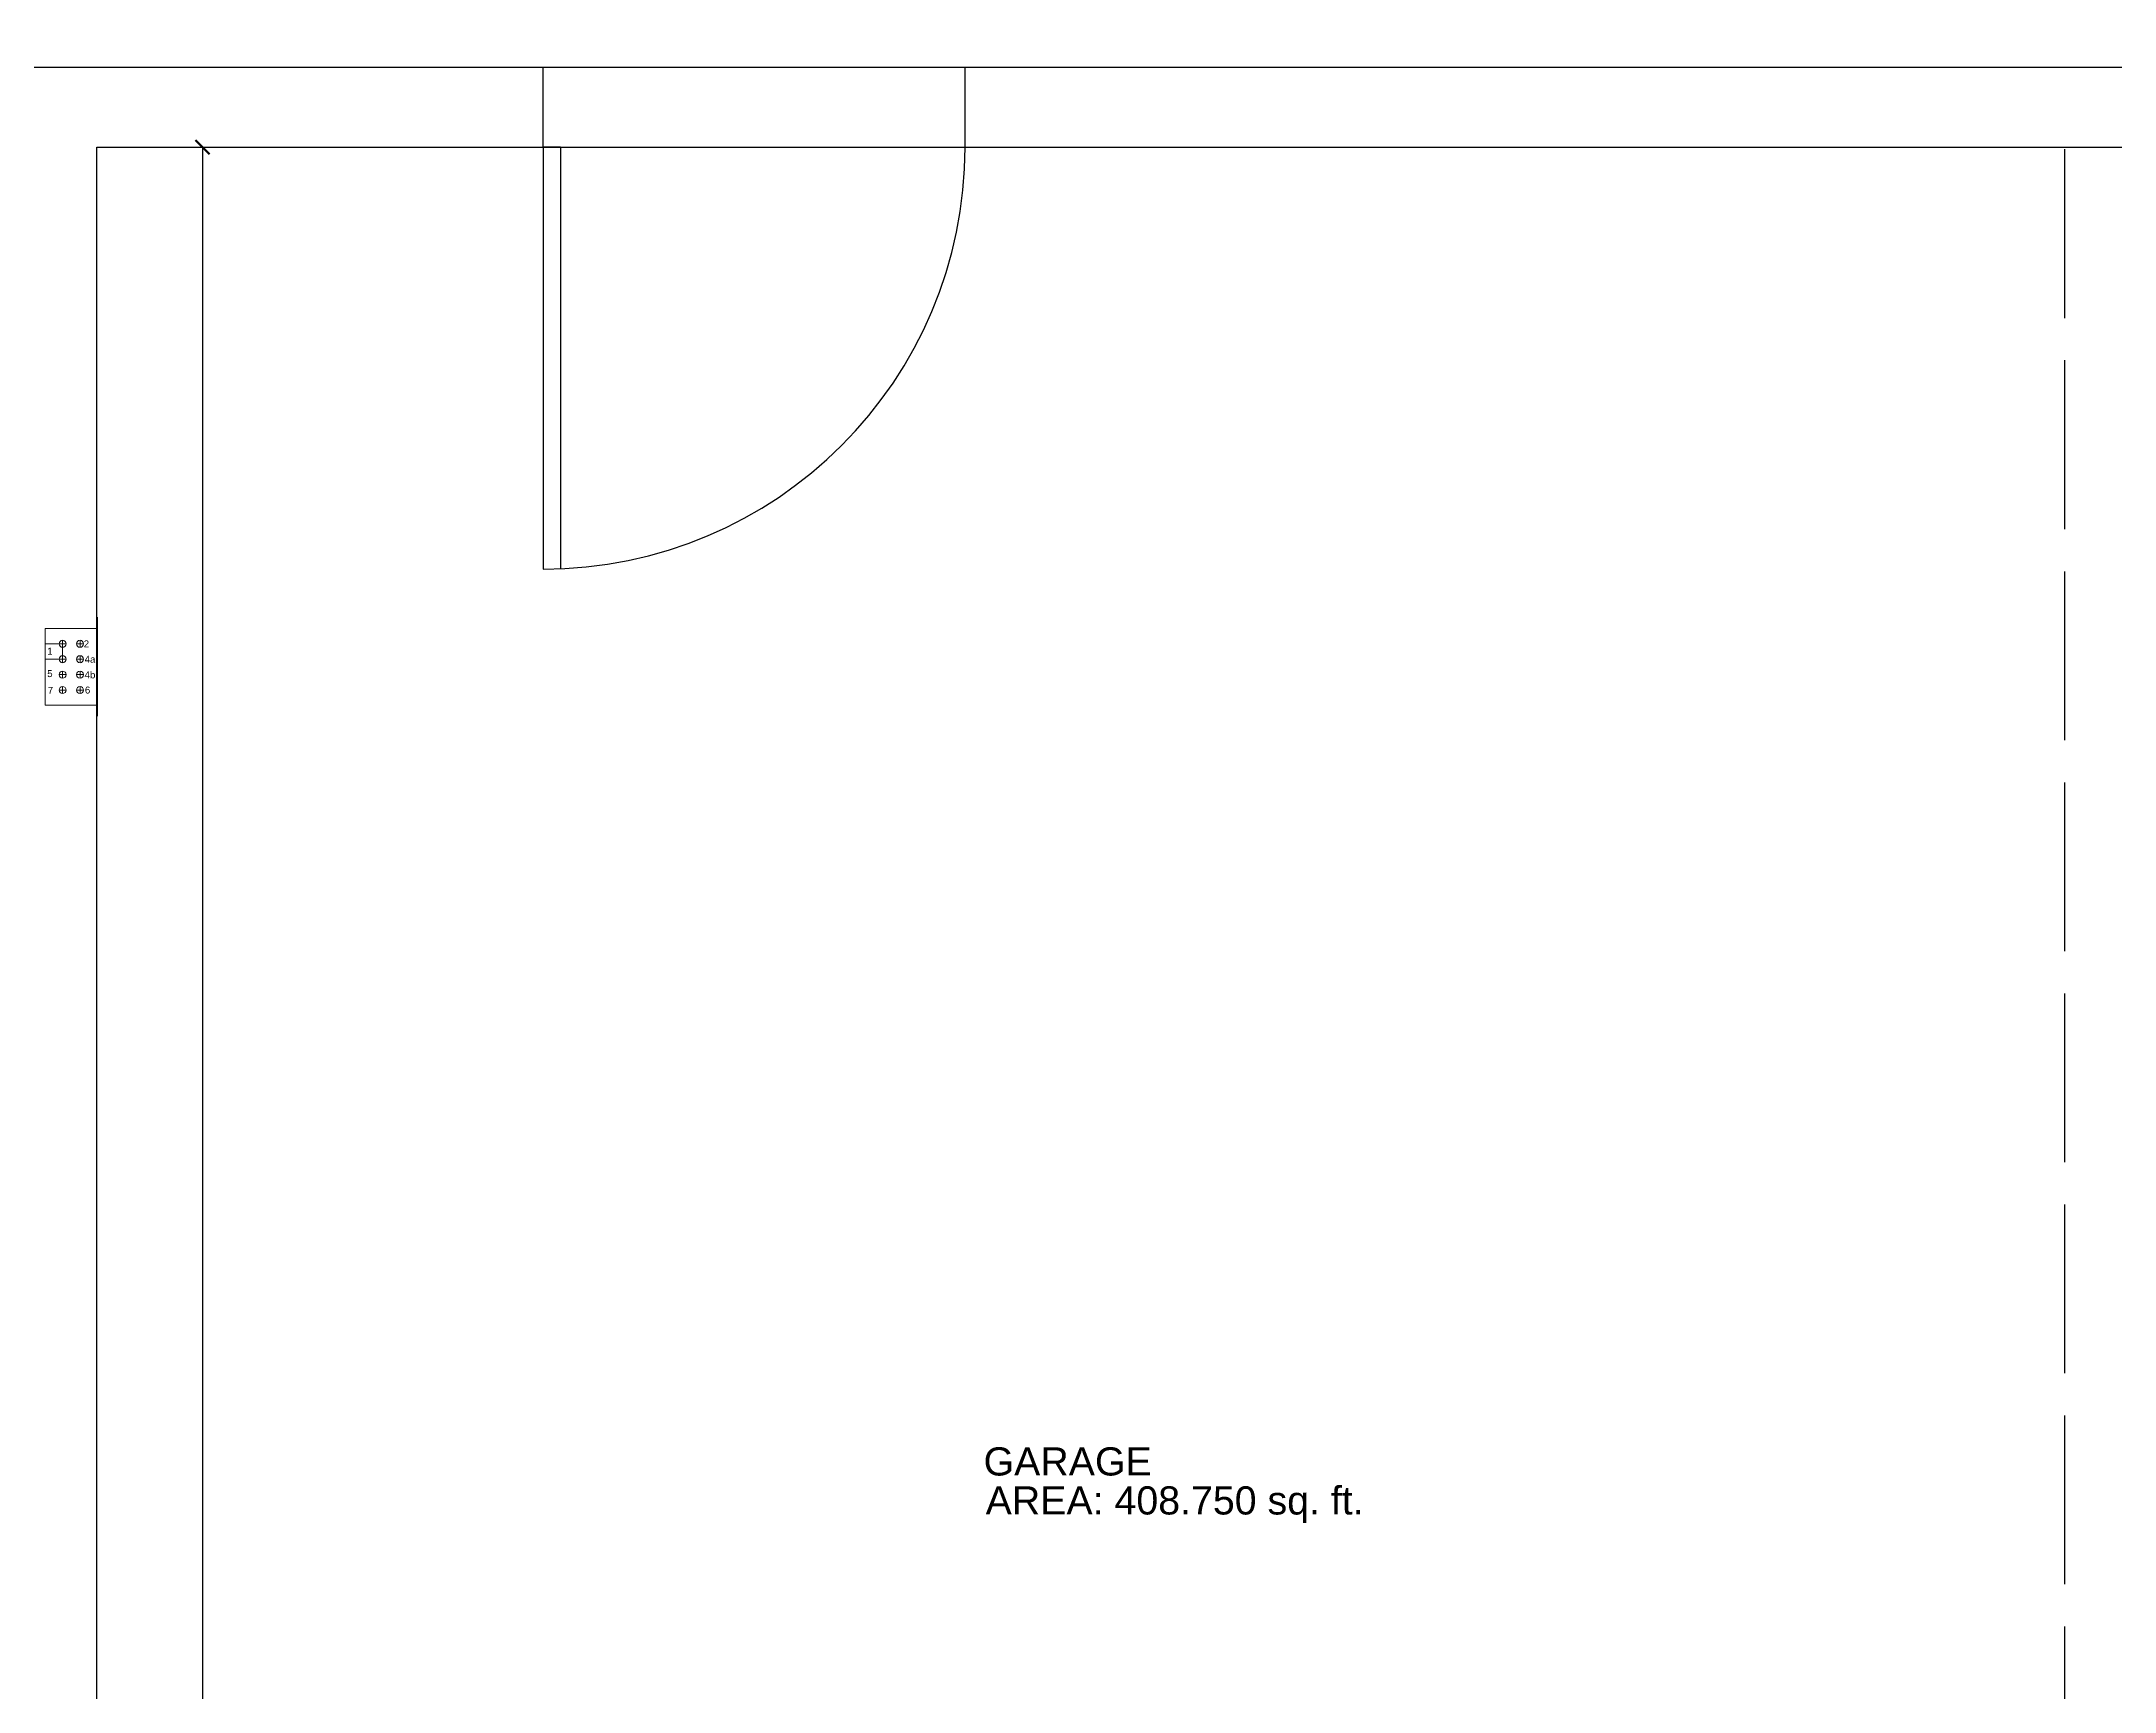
# Model space of a CAD drawing. Header units: inches. Extents: x -467 to 3069, y 495 to 1470.
# Drawn here: x -272 to -124.7, y 962 to 1079.3 of the extents above; entities that cross this region are included whole.
import ezdxf

# ---------------------------------------------------------------- set-up
doc = ezdxf.new("R2010")
doc.units = ezdxf.units.IN
doc.header["$MEASUREMENT"] = 0
doc.linetypes.add('ACAD_ISO02W100', pattern=[15, 12, -3])
doc.layers.get('0').update_dxf_attribs({"color": 1, "lineweight": 9})
for name, color, linetype, lineweight in [('A101-Dimensions', 7, 'Continuous', 9), ('A101-Floorplan-1st-floor', 7, 'Continuous', 9), ('A101-Text', 7, 'Continuous', 9)]:
    doc.layers.add(name, color=color, linetype=linetype, lineweight=lineweight)
doc.styles.add('Annotative', font='txt')
doc.styles.add('Small', font='Arial.ttf', dxfattribs={"height": 0.125})
doc.styles.get("Standard").update_dxf_attribs({"font": 'Arial.ttf', "height": 3})
doc.dimstyles.new('Annotative', dxfattribs={"dimtxt": 0.18, "dimasz": 0.18, "dimexe": 0.18, "dimexo": 0.0625, "dimgap": 0.09, "dimtad": 0, "dimtih": 1, "dimtoh": 1, "dimdec": 4, "dimzin": 0, "dimdsep": 46, "dimlunit": 4, "dimtxsty": 'Annotative', "dimblk": 'ARCHTICK', "dimblk1": 'ARCHTICK', "dimblk2": 'ARCHTICK', "dimcen": 0.09, "dimadec": 0, "dimazin": 0, "dimtfac": 1, "dimtdec": 4, "dimtofl": 0, "dimtmove": 0, "dimatfit": 3, "dimldrblk": 'ARCHTICK', "dimfxl": 1, "dimtolj": 1, "dimtzin": 0, "dimarcsym": 0})
doc.dimstyles.get("Standard").update_dxf_attribs({"dimtxt": 0.18, "dimasz": 1, "dimexe": 0.18, "dimexo": 0.0625, "dimgap": 0.09, "dimtad": 0, "dimtoh": 1, "dimdec": 3, "dimzin": 0, "dimdsep": 46, "dimlunit": 4, "dimtxsty": 'Standard', "dimblk": 'ARCHTICK', "dimblk1": 'ARCHTICK', "dimblk2": 'ARCHTICK', "dimcen": 0.09, "dimadec": 1, "dimazin": 0, "dimtfac": 1, "dimtdec": 3, "dimtofl": 0, "dimtmove": 0, "dimatfit": 3, "dimfxl": 1, "dimtolj": 1, "dimtzin": 0, "dimarcsym": 0})

# ---------------------------------------------------------------- blocks, each defined once
blk = doc.blocks.new('garage-door-exit-to-trailer')
at = {"layer": 'A101-Floorplan-1st-floor', "lineweight": 30}
for p, q in [((0, 0), (0, -30)), ((1.25, 0), (0, 0)), ((1.25, 0), (1.25, -29.97))]:
    blk.add_line(p, q, dxfattribs=at)
blk.add_arc((0, 0), 30, 270, 0, dxfattribs=at)
blk = doc.blocks.new('_ArchTick')
at = {"color": 0, "linetype": 'ByBlock', "lineweight": 30, "const_width": 0.15}
blk.add_lwpolyline([(-0.5, -0.5), (0.5, 0.5)], dxfattribs=at)
blk = doc.blocks.new('*D162')
at = {"layer": 'A101-Dimensions', "color": 0, "lineweight": -2, "transparency": 16777216}
for p, q in [((-268.01, 1071.75), (-260.37, 1071.75)), ((-260.55, 1071.75), (-260.55, 948.51)), ((-260.55, 814.74), (-260.55, 937.98)), ((-268.01, 814.74), (-260.37, 814.74))]:
    blk.add_line(p, q, dxfattribs=at)
for p, rotation in [((-260.55, 1071.75), 90), ((-260.55, 814.74), 270)]:
    blk.add_blockref('_ArchTick', p, dxfattribs=dict(at, rotation=rotation))
at = {"layer": 'A101-Dimensions', "color": 0, "lineweight": 5, "transparency": 16777216, "insert": (-260.55, 943.25), "char_height": 3, "attachment_point": 5, "rotation": 90}
blk.add_mtext('\\A1;21\'-5"', dxfattribs=at)
blk = doc.blocks.new('*D509')
at = {"layer": 'A101-Dimensions', "color": 0, "lineweight": -2, "transparency": 16777216}
for p, q in [((-427.85, 596.31), (-427.85, 573.65)), ((-125.32, 596.31), (-125.32, 573.65)), ((-427.85, 576.53), (-280.15, 576.53)), ((-125.32, 576.53), (-260.47, 576.53))]:
    blk.add_line(p, q, dxfattribs=at)
at = {"layer": 'A101-Dimensions', "color": 0, "lineweight": -2, "transparency": 16777216, "xscale": 2.88, "yscale": 2.88, "zscale": 2.88, "rotation": 180}
blk.add_blockref('_ArchTick', (-427.85, 576.53), dxfattribs=at)
at = {"layer": 'A101-Dimensions', "color": 0, "lineweight": -2, "transparency": 16777216, "xscale": 2.88, "yscale": 2.88, "zscale": 2.88}
blk.add_blockref('_ArchTick', (-125.32, 576.53), dxfattribs=at)
at = {"layer": 'A101-Dimensions', "color": 0, "lineweight": 5, "transparency": 16777216, "insert": (-270.31, 576.53), "char_height": 2.88, "attachment_point": 5, "style": 'Annotative'}
blk.add_mtext('\\A1;25\'-2{\\H1x;\\S1/2;}"', dxfattribs=at)
blk = doc.blocks.new('original-sub-panel-55a')
at = {"layer": 'A101-Floorplan-1st-floor', "lineweight": 5}
for p, q in [((-7.5, -11), (-7.5, 0)), ((-7.5, 0), (0, 0)), ((0, -12.62), (0, 1.62)), ((-5, -2.21), (-7.5, -2.21)), ((-5.5, -2.21), (-4.5, -2.21)), ((-5, -2.71), (-5, -1.71)), ((-5, -4.42), (-5, -2.21)), ((-3, -2.21), (-2, -2.21)), ((-2.5, -2.71), (-2.5, -1.71)), ((-7.5, -4.42), (-5, -4.42)), ((-5.5, -4.42), (-4.5, -4.42)), ((-5, -4.92), (-5, -3.92)), ((-3, -4.42), (-2, -4.42)), ((-2.5, -4.92), (-2.5, -3.92)), ((-5.5, -6.64), (-4.5, -6.64)), ((-5.5, -8.85), (-4.5, -8.85)), ((-5, -7.14), (-5, -6.14)), ((-5, -9.35), (-5, -8.35)), ((-3, -6.64), (-2, -6.64)), ((-3, -8.85), (-2, -8.85)), ((-2.5, -7.14), (-2.5, -6.14)), ((-2.5, -9.35), (-2.5, -8.35)), ((-7.5, -11), (0, -11))]:
    blk.add_line(p, q, dxfattribs=at)
for centre in [(-5, -2.21), (-2.5, -2.21), (-5, -4.42), (-2.5, -4.42), (-5, -6.64), (-5, -8.85), (-2.5, -6.64), (-2.5, -8.85)]:
    blk.add_circle(centre, 0.5, dxfattribs=at)
at = {"layer": 'A101-Floorplan-1st-floor', "lineweight": 5, "style": 'Small'}
for s, p in [('1', (-7.21, -3.77)), ('2', (-1.97, -2.72)), ('4a', (-1.84, -4.93)), ('5', (-7.21, -6.99)), ('7', (-7.13, -9.4)), ('4b', (-1.85, -7.17)), ('6', (-1.8, -9.35))]:
    blk.add_text(s, height=1, dxfattribs=at).set_placement(p)

msp = doc.modelspace()

# ---------------------------------------------------------------- linework, layer by layer
at = {"layer": 'A101-Floorplan-1st-floor', "lineweight": -3}
for p, q in [((-272.81809, 1077.43729), (-19.38599, 1077.43729)), ((-236.35074, 1071.74979), (-236.35074, 1077.43729)), ((-206.35474, 1071.74979), (-206.35474, 1077.43729))]:
    msp.add_line(p, q, dxfattribs=at)
at = {"layer": 'A101-Floorplan-1st-floor', "linetype": 'ACAD_ISO02W100', "lineweight": -3}
msp.add_line((-128.19309, 849.59354), (-128.19309, 1071.74979), dxfattribs=at)
at = {"layer": 'A101-Floorplan-1st-floor', "lineweight": -3}
msp.add_lwpolyline([(-129.31809, 851.49979), (-129.31809, 814.74286), (-268.06809, 814.74286), (-268.06809, 1071.74979), (-24.88599, 1071.74979), (-24.88599, 849.59354), (-129.31809, 849.59354)], dxfattribs=at)

# ---------------------------------------------------------------- block references
at = {"lineweight": -3}
msp.add_blockref('garage-door-exit-to-trailer', (-236.35074, 1071.74979), dxfattribs=at)
at = {"lineweight": 5, "xscale": 0.4950806891988623, "yscale": 0.4950806891988623, "zscale": 0.4950806891988623}
msp.add_blockref('original-sub-panel-55a', (-268.02231, 1037.53744), dxfattribs=at)

# ---------------------------------------------------------------- texts
at = {"layer": 'A101-Text', "lineweight": 5}
for s, p in [('GARAGE', (-205.04335, 977.32357)), ('AREA: 408.750 sq. ft.', (-204.89575, 974.55125))]:
    msp.add_text(s, height=2, dxfattribs=at).set_placement(p)

# ---------------------------------------------------------------- dimensions: what is measured, and where the dimension line sits
at = {"layer": 'A101-Dimensions', "lineweight": 5}
dim = msp.add_linear_dim(base=(-427.84934, 576.52878), p1=(-125.3195, 597.31383), p2=(-427.84934, 597.31383), dimstyle='Annotative', override={"dimtxsty": 'Annotative'}, dxfattribs=at)
dim.commit()
dim.dimension.update_dxf_attribs({"geometry": '*D509', "text_midpoint": (-270.31225, 576.52878), "dimtype": 160})
dim = msp.add_linear_dim(base=(-260.54981, 814.74286), p1=(-268.06809, 1071.74979), p2=(-268.06809, 814.74286), angle=90, dimstyle='Standard', override={"dimscale": 1, "dimtix": 0, "dimtofl": 0, "dimtmove": 0, "dimatfit": 3}, dxfattribs=at)
dim.commit()
dim.dimension.update_dxf_attribs({"geometry": '*D162', "text_midpoint": (-260.54981, 943.24633)})

doc.saveas('drawing.dxf')
